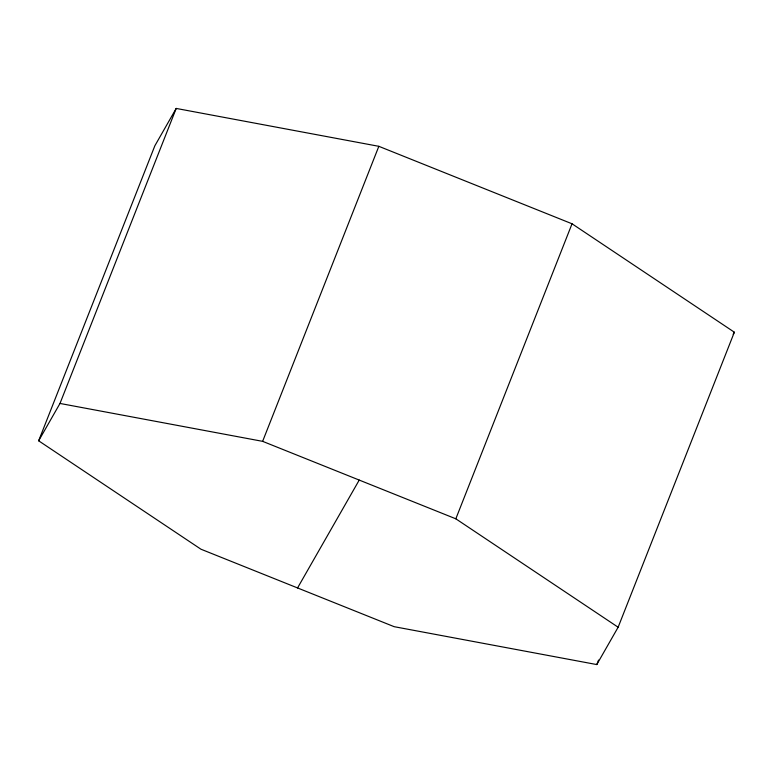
<?xml version="1.0" encoding="UTF-8"?>
<svg xmlns="http://www.w3.org/2000/svg" width="773" height="773" viewBox="0 0 773 773"><rect width="100%" height="100%" fill="white"/><g stroke="black" fill="none" stroke-linecap="round" stroke-linejoin="round"><path stroke-width="1.16" d="M38.65 440.794L154.861 145.768L176.205 108.433L378.838 146.319L572.039 223.784L734.35 332.206L618.139 627.232L596.795 664.567L394.162 626.681L200.961 549.216L38.65 440.794L59.994 403.448L176.205 108.433M59.994 403.448L262.627 441.344L378.838 146.319M618.139 627.232L455.828 518.809L572.039 223.784M596.795 664.567L598.553 660.084M297.557 587.944L359.232 480.072M733.162 334.284L734.35 332.206M262.627 441.344L455.828 518.809"/></g></svg>
